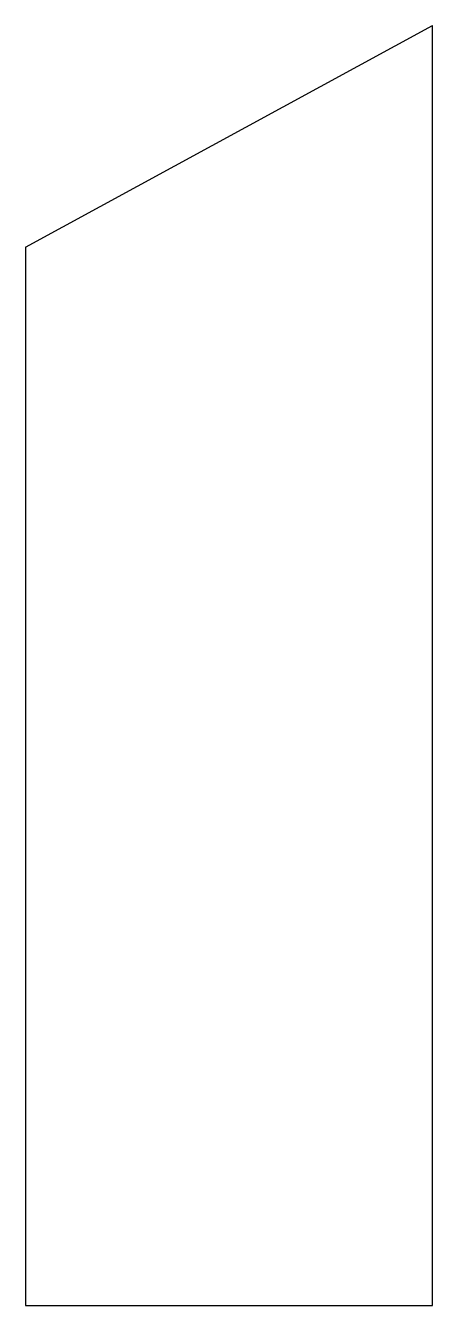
# Model space of a CAD drawing. Header units: millimetres. Extents: x -25 to 25, y -95 to 62.
import ezdxf

# ---------------------------------------------------------------- set-up
doc = ezdxf.new("R2010")
doc.units = ezdxf.units.MM

msp = doc.modelspace()

# ---------------------------------------------------------------- linework, layer by layer
at = {"color": 7, "linetype": 'Continuous', "lineweight": 25}
for p, q in [((-25, 35.13), (25, 62.37)), ((25, -95), (25, 62.37)), ((-25, 35.13), (-25, -95)), ((-25, -95), (25, -95))]:
    msp.add_line(p, q, dxfattribs=at)

doc.saveas('drawing.dxf')
